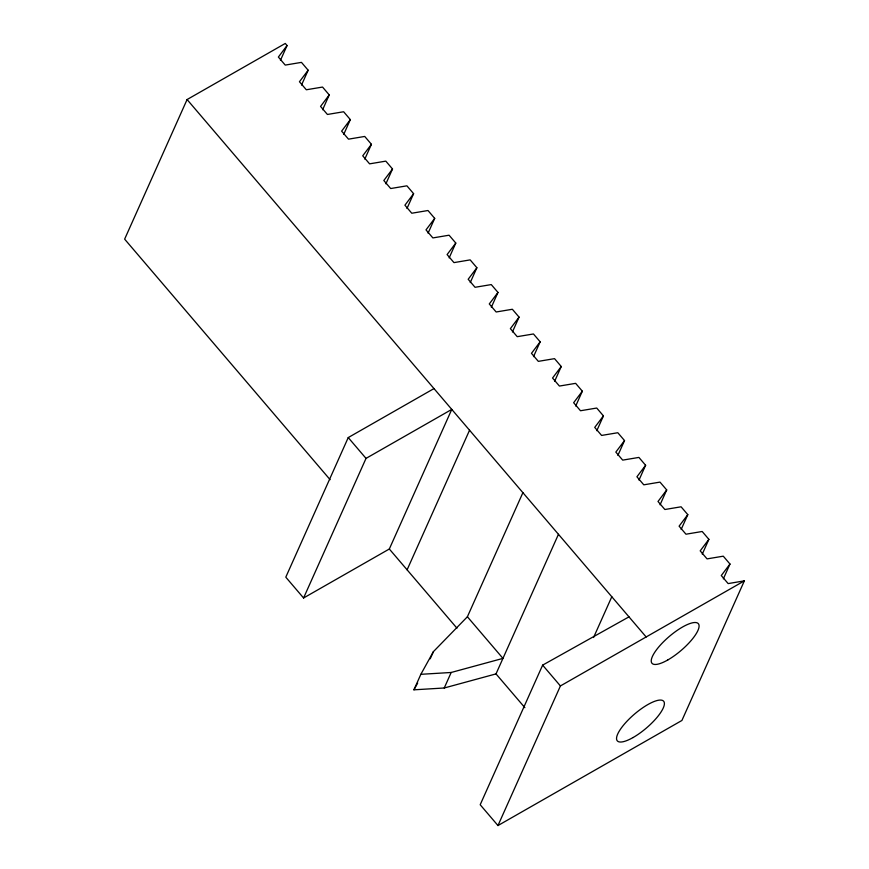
<?xml version="1.0" encoding="UTF-8"?>
<svg xmlns="http://www.w3.org/2000/svg" width="869" height="869" viewBox="0 0 869 869"><rect width="100%" height="100%" fill="white"/><g stroke="black" fill="none" stroke-linecap="round" stroke-linejoin="round"><path stroke-width="1.3" d="M280.437 60.352L287.063 45.536L285.282 43.45L187.085 99.544L124.636 239.149L330.101 479.677M301.521 85.053L308.158 70.226L301.456 62.372L285.228 65.088L278.373 57.05L287.063 45.536M322.616 109.733L329.242 94.917L322.54 87.063L306.322 89.768L299.457 81.74L308.158 70.226M343.711 134.434L350.337 119.607L343.635 111.753L327.417 114.469L320.552 106.431L329.242 94.917M364.795 159.114L371.432 144.297L364.719 136.444L348.502 139.159L341.636 131.121L350.337 119.607M385.89 183.815L392.527 168.988L385.814 161.134L369.597 163.85L362.731 155.812L371.432 144.297M406.985 208.495L413.611 193.678L406.909 185.825L390.692 188.54L383.826 180.502L392.527 168.988M428.069 233.196L434.706 218.369L427.993 210.515L411.776 213.231L404.921 205.193L413.611 193.678M433.989 388.584L348.241 437.574L285.792 577.168L303.574 597.991L389.323 549.002L451.771 409.408L366.023 458.387L303.574 597.991M449.164 257.876L455.791 243.059L449.088 235.206L432.871 237.921L426.006 229.883L434.706 218.369M470.248 282.566L476.885 267.739L470.172 259.885L453.966 262.612L447.101 254.574L455.791 243.059M491.343 307.257L497.98 292.429L491.267 284.587L475.05 287.291L468.185 279.264L476.885 267.739M512.438 331.947L519.065 317.12L512.362 309.266L496.145 311.993L489.28 303.954L497.98 292.429M407.105 569.825L469.553 430.22M533.523 356.638L540.16 341.81L533.457 333.968L517.229 336.672L510.375 328.645L519.065 317.12M558.463 534.294L496.014 673.899L444.244 687.987L413.926 689.823L420.857 674.311L433.403 651.652L467.392 616.762L522.899 492.669M430.198 658.811L433.403 651.652M554.618 381.328L561.255 366.512L554.541 358.647L538.324 361.363L531.47 353.335L540.16 341.81M444.244 687.987L451.185 672.476L502.955 658.387L467.392 616.762M575.712 406.019L582.339 391.191L575.636 383.348L559.419 386.053L552.554 378.026L561.255 366.512M596.807 430.709L603.434 415.893L596.731 408.039L580.503 410.744L573.649 402.716L582.339 391.191M617.892 455.399L624.529 440.572L617.816 432.729L601.598 435.434L594.733 427.407L603.434 415.893M628.982 616.86L542.636 665.133L480.188 804.737L497.97 825.55L681.915 720.466L744.364 580.861L728.146 583.588L721.281 575.55L729.982 564.035L723.28 556.182L707.051 558.886L700.197 550.859L708.887 539.334L702.185 531.491L685.967 534.207L679.102 526.169L687.803 514.654L681.09 506.801L664.872 509.506L658.007 501.478L666.708 489.953L659.995 482.11L643.788 484.826L636.923 476.788L645.613 465.273L638.911 457.42L622.693 460.125L615.828 452.097L624.529 440.572M638.987 480.09L645.613 465.273M497.97 825.55L560.418 685.945L744.364 580.861M593.57 637.509L611.809 596.742M660.071 504.78L666.708 489.953M681.166 529.471L687.803 514.654M702.261 554.161L708.887 539.334M723.356 578.852L729.982 564.035M413.926 689.823L417.685 683.023M420.857 674.311L451.185 672.476M187.085 99.544L646.156 636.966M348.241 437.574L366.023 458.387M542.636 665.133L560.418 685.945M389.323 549.002L456.953 628.178M496.014 673.899L524.876 707.681M633.088 737.531A30.502 9.168 -40.5 0 0 663.873 701.544A30.502 9.168 -40.5 0 0 624.42 724.083A30.502 9.168 -40.5 0 0 633.088 737.531M667.783 659.973A30.502 9.168 -40.5 0 0 698.567 623.985A30.502 9.168 -40.5 0 0 659.115 646.525A30.502 9.168 -40.5 0 0 667.783 659.973"/></g></svg>
